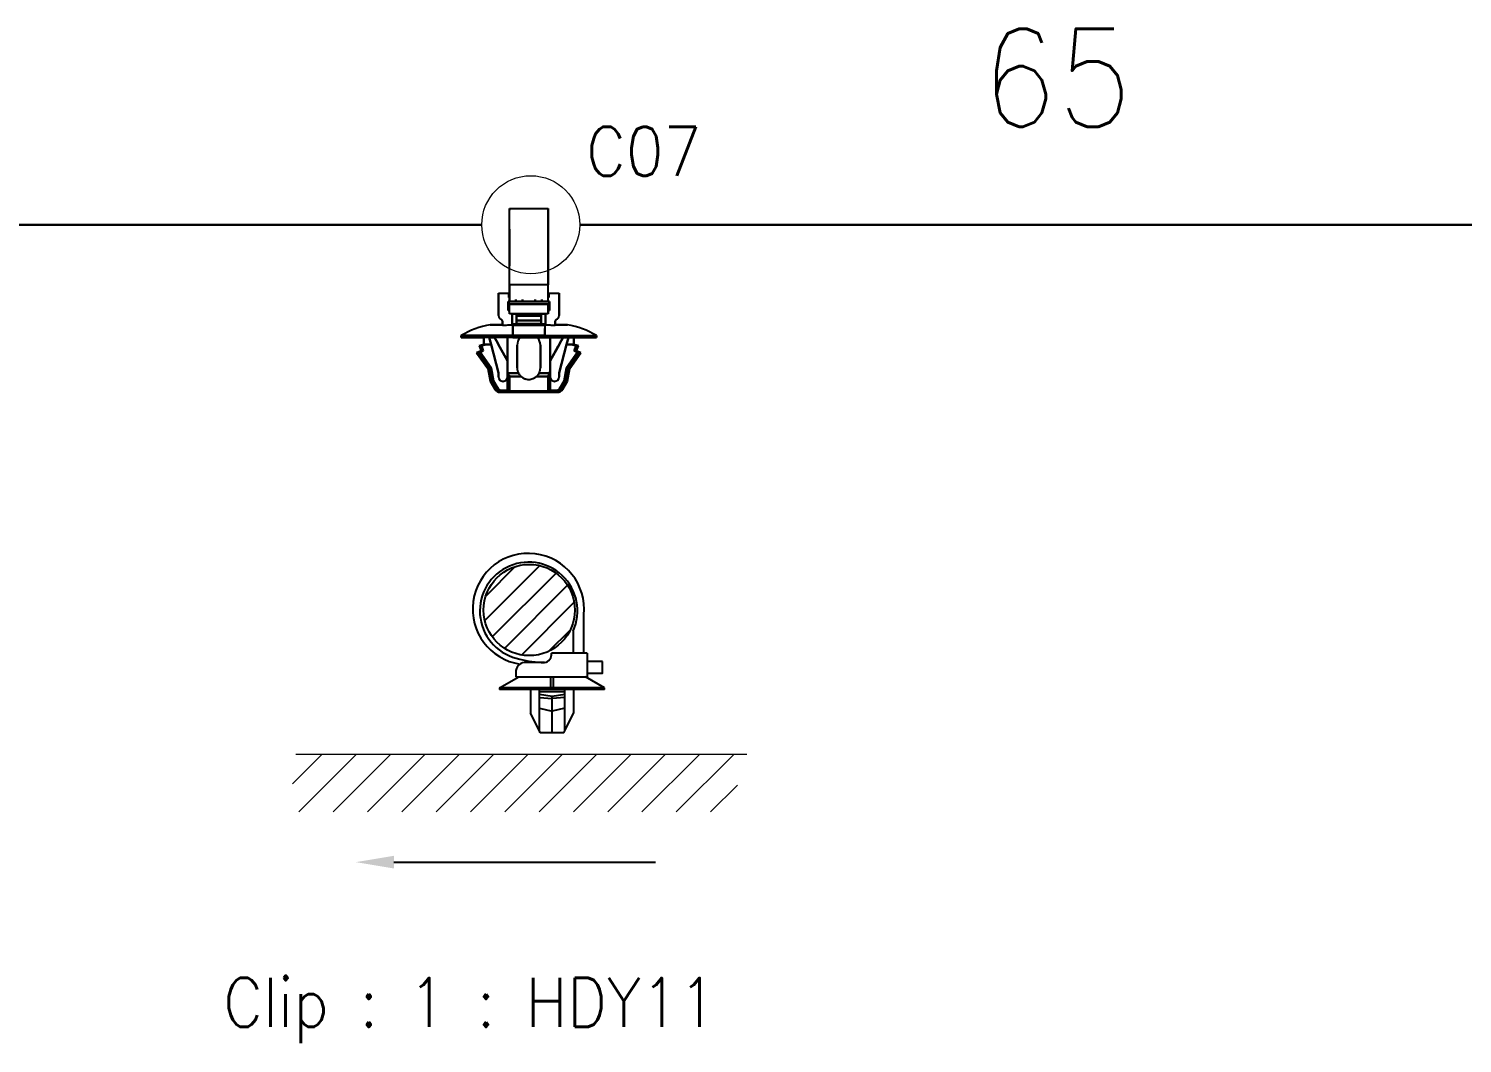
# Model space of a CAD drawing. Header units: inches. Extents: x 47316 to 59086, y 3141 to 11743.
# Drawn here: x 51299.3 to 51372.4, y 11174.6 to 11226.4 of the extents above; entities that cross this region are included whole.
import ezdxf

# ---------------------------------------------------------------- set-up
doc = ezdxf.new("R2010")
doc.units = ezdxf.units.IN
doc.header["$MEASUREMENT"] = 0
doc.layers.add('at_Entity', color=1, linetype='Continuous')
doc.layers.add('图形层', color=7, linetype='Continuous')
doc.styles.get("Standard").update_dxf_attribs({"font": ''})
doc.styles.add('样式 100', font='SimSun.ttf', dxfattribs={"width": 0.7, "height": 3.5})
doc.styles.get('Standard').set_extended_font_data('SimSun')
doc.linetypes.add('_VH_FELT_TAPE', pattern='A,0.4,-0.7,["FELT",Standard,S=0.3,R=0,X=-0.5,Y=-0.15],-0.7', length=1.8)

msp = doc.modelspace()

# ---------------------------------------------------------------- hatches: boundary and pattern name
at = {"lineweight": -3, "ltscale": 10}
h = msp.add_hatch(dxfattribs=at)
h.set_pattern_fill('JIS_WOOD', color=0, scale=1.206571, angle=180, style=0)
h.set_pattern_definition([(45, (48875.9713, 11553.6688), (-0.6032854, 0.6032854), [])])
edge = h.paths.add_edge_path()
edge.add_ellipse((51324.816, 11196.721), major_axis=(2.328, 0), ratio=1, start_angle=0, end_angle=360)

# ---------------------------------------------------------------- linework, layer by layer
at = {"color": 1, "ltscale": 0.378893}
msp.add_line((51323.808, 11213.307), (51323.808, 11217.207), dxfattribs=at)
at = {"color": 1, "ltscale": 0.15}
for p, q in [((51323.808, 11217.207), (51325.779, 11217.207)), ((51325.779, 11213.307), (51323.808, 11213.307)), ((51325.779, 11213.307), (51323.808, 11213.307)), ((51323.808, 11212.325), (51325.779, 11212.325)), ((51325.779, 11212.325), (51323.808, 11212.325)), ((51325.779, 11211.833), (51323.808, 11211.833)), ((51325.779, 11211.833), (51323.808, 11211.833)), ((51323.808, 11207.876), (51325.779, 11207.876)), ((51325.779, 11207.876), (51323.808, 11207.876))]:
    msp.add_line(p, q, dxfattribs=at)
at = {"color": 1, "ltscale": 0.0272}
msp.add_line((51323.808, 11217.119), (51323.808, 11217.207), dxfattribs=at)
at = {"color": 1, "ltscale": 0.37888}
msp.add_line((51323.808, 11213.307), (51323.808, 11217.207), dxfattribs=at)
at = {"color": 1, "ltscale": 0.027199}
msp.add_line((51323.808, 11217.207), (51323.808, 11217.119), dxfattribs=at)
at = {"color": 1, "ltscale": 0.378897}
msp.add_line((51325.779, 11217.207), (51325.779, 11213.307), dxfattribs=at)
at = {"color": 1, "ltscale": 0.215019}
msp.add_line((51325.779, 11214.527), (51325.779, 11217.207), dxfattribs=at)
at = {"color": 1, "ltscale": 0.315749}
msp.add_line((51325.779, 11217.207), (51325.779, 11213.644), dxfattribs=at)
at = {"color": 1, "ltscale": 0.378905}
msp.add_line((51325.779, 11213.307), (51325.779, 11217.207), dxfattribs=at)
at = {"color": 1, "ltscale": 0.315758}
msp.add_line((51325.779, 11217.207), (51325.779, 11213.644), dxfattribs=at)
at = {"color": 1, "ltscale": 0.179182}
msp.add_line((51325.779, 11214.66), (51325.779, 11217.014), dxfattribs=at)
at = {"color": 142, "linetype": '_VH_FELT_TAPE', "lineweight": 30, "ltscale": 5}
for p, q in [((51322.395, 11216.371), (51233.946, 11216.371)), ((51375.229, 11216.371), (51327.395, 11216.371))]:
    msp.add_line(p, q, dxfattribs=at)
at = {"color": 1, "ltscale": 0.142589}
msp.add_line((51323.808, 11216.147), (51323.808, 11214.274), dxfattribs=at)
at = {"color": 1, "ltscale": 0.142593}
msp.add_line((51323.808, 11214.274), (51323.808, 11216.146), dxfattribs=at)
at = {"color": 1, "ltscale": 0.026669}
for p, q in [((51325.779, 11214.66), (51325.779, 11214.31)), ((51325.779, 11214.31), (51325.779, 11214.66)), ((51325.779, 11214.527), (51325.779, 11214.176))]:
    msp.add_line(p, q, dxfattribs=at)
at = {"color": 1, "ltscale": 0.108633}
msp.add_line((51325.779, 11212.883), (51325.779, 11214.31), dxfattribs=at)
at = {"color": 1, "ltscale": 0.076392}
msp.add_line((51325.779, 11213.307), (51325.779, 11214.31), dxfattribs=at)
at = {"color": 1, "ltscale": 0.098454}
msp.add_line((51325.779, 11212.883), (51325.779, 11214.176), dxfattribs=at)
at = {"color": 1, "ltscale": 0.057913}
msp.add_line((51325.779, 11212.883), (51325.779, 11213.644), dxfattribs=at)
at = {"color": 1, "ltscale": 0.039999}
for p, q in [((51323.25, 11212.883), (51323.776, 11212.883)), ((51323.25, 11212.883), (51323.776, 11212.883)), ((51325.812, 11212.883), (51326.337, 11212.883)), ((51325.812, 11212.883), (51326.337, 11212.883))]:
    msp.add_line(p, q, dxfattribs=at)
at = {"color": 1, "ltscale": 0.022501}
for p, q in [((51323.25, 11212.883), (51323.25, 11212.588)), ((51323.25, 11212.588), (51323.25, 11212.883)), ((51326.337, 11212.883), (51326.337, 11212.588)), ((51326.337, 11212.883), (51326.337, 11212.588))]:
    msp.add_line(p, q, dxfattribs=at)
at = {"color": 1, "ltscale": 0.0175}
for p, q in [((51323.776, 11212.883), (51323.776, 11212.653)), ((51323.776, 11212.653), (51323.776, 11212.883)), ((51325.812, 11212.883), (51325.812, 11212.653)), ((51325.812, 11212.883), (51325.812, 11212.653)), ((51325.812, 11212.653), (51325.812, 11212.883))]:
    msp.add_line(p, q, dxfattribs=at)
at = {"color": 1, "ltscale": 0.002499}
for p, q in [((51323.776, 11212.883), (51323.808, 11212.883)), ((51323.808, 11212.653), (51323.776, 11212.653)), ((51323.776, 11212.653), (51323.808, 11212.653)), ((51325.779, 11212.883), (51325.812, 11212.883)), ((51325.812, 11212.653), (51325.779, 11212.653)), ((51325.779, 11212.653), (51325.812, 11212.653)), ((51323.743, 11212.456), (51323.776, 11212.456)), ((51323.776, 11212.456), (51323.743, 11212.456)), ((51323.776, 11212.456), (51323.743, 11212.456)), ((51323.808, 11212.03), (51323.776, 11212.03)), ((51323.776, 11212.03), (51323.808, 11212.03)), ((51323.808, 11212.03), (51323.776, 11212.03)), ((51325.812, 11212.03), (51325.779, 11212.03)), ((51325.779, 11212.03), (51325.812, 11212.03)), ((51325.812, 11212.03), (51325.779, 11212.03)), ((51325.844, 11212.456), (51325.812, 11212.456)), ((51325.844, 11212.456), (51325.812, 11212.456))]:
    msp.add_line(p, q, dxfattribs=at)
at = {"color": 1, "ltscale": 2.6e-05}
for p, q in [((51323.776, 11212.883), (51323.776, 11212.883)), ((51325.812, 11212.883), (51325.812, 11212.883))]:
    msp.add_line(p, q, dxfattribs=at)
at = {"color": 1, "ltscale": 0.0644}
for p, q in [((51323.808, 11213.307), (51323.808, 11212.461)), ((51323.808, 11212.461), (51323.808, 11213.307)), ((51325.779, 11212.461), (51325.779, 11213.307)), ((51325.779, 11212.461), (51325.779, 11213.307))]:
    msp.add_line(p, q, dxfattribs=at)
at = {"color": 1, "ltscale": 0.025}
for p, q in [((51326.337, 11212.555), (51326.337, 11212.883)), ((51324.137, 11212.461), (51324.465, 11212.461)), ((51324.137, 11212.461), (51324.465, 11212.461)), ((51325.122, 11212.461), (51325.45, 11212.461)), ((51325.122, 11212.461), (51325.45, 11212.461)), ((51325.122, 11212.456), (51325.45, 11212.456))]:
    msp.add_line(p, q, dxfattribs=at)
at = {"color": 1, "ltscale": 0.064999}
for p, q in [((51323.25, 11212.588), (51323.25, 11211.734)), ((51323.25, 11211.734), (51323.25, 11212.588)), ((51326.337, 11212.588), (51326.337, 11211.734)), ((51326.337, 11212.588), (51326.337, 11211.734))]:
    msp.add_line(p, q, dxfattribs=at)
at = {"color": 1, "ltscale": 0.035001}
for p, q in [((51323.743, 11211.997), (51323.743, 11212.456)), ((51323.743, 11211.997), (51323.743, 11212.456)), ((51323.743, 11212.456), (51323.743, 11211.997)), ((51325.844, 11212.456), (51325.844, 11211.997)), ((51325.844, 11211.997), (51325.844, 11212.456)), ((51325.614, 11210.618), (51325.614, 11211.077)), ((51325.614, 11210.618), (51325.614, 11211.077))]:
    msp.add_line(p, q, dxfattribs=at)
at = {"color": 1, "ltscale": 0.004999}
for p, q in [((51323.808, 11211.997), (51323.743, 11211.997)), ((51323.743, 11211.997), (51323.808, 11211.997)), ((51325.844, 11211.997), (51325.779, 11211.997)), ((51325.779, 11211.997), (51325.844, 11211.997))]:
    msp.add_line(p, q, dxfattribs=at)
at = {"color": 1, "ltscale": 0.032501}
for p, q in [((51323.776, 11212.456), (51323.776, 11212.03)), ((51323.776, 11212.03), (51323.776, 11212.456)), ((51325.812, 11212.456), (51325.812, 11212.03)), ((51325.812, 11212.456), (51325.812, 11212.03))]:
    msp.add_line(p, q, dxfattribs=at)
at = {"color": 1, "ltscale": 0.154999}
for p, q in [((51325.812, 11212.456), (51323.776, 11212.456)), ((51323.776, 11212.456), (51325.812, 11212.456))]:
    msp.add_line(p, q, dxfattribs=at)
at = {"color": 1, "ltscale": 0.0375}
for p, q in [((51323.808, 11211.833), (51323.808, 11212.325)), ((51323.808, 11211.833), (51323.808, 11212.325)), ((51325.779, 11212.325), (51325.779, 11211.833)), ((51325.779, 11211.833), (51325.779, 11212.325))]:
    msp.add_line(p, q, dxfattribs=at)
at = {"color": 1, "ltscale": 0.0075}
for p, q in [((51324.137, 11212.555), (51324.137, 11212.456)), ((51324.137, 11212.456), (51324.137, 11212.555)), ((51324.465, 11212.456), (51324.465, 11212.555)), ((51324.465, 11212.555), (51324.465, 11212.456)), ((51325.122, 11212.555), (51325.122, 11212.456)), ((51325.122, 11212.456), (51325.122, 11212.555)), ((51325.45, 11212.456), (51325.45, 11212.555)), ((51325.45, 11212.555), (51325.45, 11212.456)), ((51321.346, 11210.716), (51321.346, 11210.618)), ((51321.346, 11210.618), (51321.346, 11210.716)), ((51323.973, 11210.618), (51323.973, 11210.716)), ((51323.973, 11210.716), (51323.973, 11210.618)), ((51325.614, 11210.716), (51325.614, 11210.618)), ((51325.614, 11210.618), (51325.614, 11210.716)), ((51328.241, 11210.716), (51328.241, 11210.618)), ((51328.241, 11210.618), (51328.241, 11210.716)), ((51323.435, 11207.826), (51323.435, 11207.925)), ((51323.435, 11207.826), (51323.435, 11207.925)), ((51325.877, 11207.826), (51325.877, 11207.925)), ((51326.152, 11207.925), (51326.152, 11207.826)), ((51326.152, 11207.925), (51326.152, 11207.826))]:
    msp.add_line(p, q, dxfattribs=at)
at = {"color": 1, "ltscale": 0.000368}
msp.add_line((51324.137, 11212.461), (51324.137, 11212.456), dxfattribs=at)
at = {"color": 1, "ltscale": 0.023056}
msp.add_line((51324.162, 11212.456), (51324.465, 11212.456), dxfattribs=at)
at = {"color": 1, "ltscale": 0.000322}
msp.add_line((51325.122, 11212.456), (51325.122, 11212.461), dxfattribs=at)
at = {"color": 1, "ltscale": 0.002502}
msp.add_line((51325.779, 11211.997), (51325.779, 11212.03), dxfattribs=at)
at = {"color": 1, "ltscale": 0.021939}
msp.add_line((51325.812, 11212.456), (51325.812, 11212.168), dxfattribs=at)
at = {"color": 1, "ltscale": 0.010562}
msp.add_line((51325.812, 11212.03), (51325.812, 11212.168), dxfattribs=at)
at = {"color": 1, "ltscale": 0.000629}
msp.add_line((51325.836, 11212.456), (51325.844, 11212.456), dxfattribs=at)
at = {"color": 1, "ltscale": 0.0625}
msp.add_line((51326.337, 11211.734), (51326.337, 11212.555), dxfattribs=at)
at = {"color": 1, "ltscale": 0.047501}
for p, q in [((51323.447, 11211.274), (51322.823, 11211.274)), ((51322.823, 11211.274), (51323.447, 11211.274)), ((51326.764, 11211.274), (51326.14, 11211.274)), ((51326.14, 11211.274), (51326.764, 11211.274))]:
    msp.add_line(p, q, dxfattribs=at)
at = {"color": 1, "ltscale": 0.017476}
for p, q in [((51323.447, 11211.455), (51323.447, 11211.226)), ((51326.14, 11211.455), (51326.14, 11211.226))]:
    msp.add_line(p, q, dxfattribs=at)
at = {"color": 1, "ltscale": 0.017471}
for p, q in [((51323.447, 11211.226), (51323.447, 11211.455)), ((51326.14, 11211.226), (51326.14, 11211.455))]:
    msp.add_line(p, q, dxfattribs=at)
at = {"color": 1, "ltscale": 0.00369}
for p, q in [((51323.447, 11211.274), (51323.447, 11211.226)), ((51326.14, 11211.226), (51326.14, 11211.274))]:
    msp.add_line(p, q, dxfattribs=at)
at = {"color": 1, "ltscale": 0.040002}
for p, q in [((51323.94, 11211.307), (51323.94, 11211.833)), ((51323.94, 11211.307), (51323.94, 11211.833)), ((51323.94, 11211.833), (51323.94, 11211.307)), ((51325.647, 11211.833), (51325.647, 11211.307)), ((51325.647, 11211.307), (51325.647, 11211.833))]:
    msp.add_line(p, q, dxfattribs=at)
at = {"color": 1, "ltscale": 0.017502}
for p, q in [((51323.94, 11211.833), (51324.17, 11211.833)), ((51325.417, 11211.833), (51325.647, 11211.833))]:
    msp.add_line(p, q, dxfattribs=at)
at = {"color": 1, "ltscale": 0.129999}
for p, q in [((51325.647, 11211.307), (51323.94, 11211.307)), ((51323.94, 11211.307), (51325.647, 11211.307))]:
    msp.add_line(p, q, dxfattribs=at)
at = {"color": 1, "ltscale": 0.040569}
for p, q in [((51323.973, 11210.716), (51323.973, 11211.249)), ((51325.614, 11211.249), (51325.614, 11210.716))]:
    msp.add_line(p, q, dxfattribs=at)
at = {"color": 1, "ltscale": 0.125}
for p, q in [((51323.973, 11211.249), (51325.614, 11211.249)), ((51325.614, 11211.249), (51323.973, 11211.249)), ((51323.973, 11210.716), (51325.614, 11210.716)), ((51325.614, 11210.716), (51323.973, 11210.716)), ((51323.973, 11210.618), (51325.614, 11210.618)), ((51325.614, 11210.618), (51323.973, 11210.618))]:
    msp.add_line(p, q, dxfattribs=at)
at = {"color": 1, "ltscale": 0.040567}
for p, q in [((51323.973, 11211.249), (51323.973, 11210.716)), ((51325.614, 11211.249), (51325.614, 11210.716))]:
    msp.add_line(p, q, dxfattribs=at)
at = {"color": 1, "ltscale": 0.00087}
for p, q in [((51324.17, 11211.821), (51324.17, 11211.833)), ((51324.17, 11211.833), (51324.17, 11211.821)), ((51325.417, 11211.821), (51325.417, 11211.833)), ((51325.417, 11211.833), (51325.417, 11211.821))]:
    msp.add_line(p, q, dxfattribs=at)
at = {"color": 1, "ltscale": 0.095001}
for p, q in [((51325.417, 11211.821), (51324.17, 11211.821)), ((51324.17, 11211.821), (51325.417, 11211.821)), ((51325.417, 11211.723), (51324.17, 11211.723)), ((51324.17, 11211.723), (51325.417, 11211.723)), ((51324.17, 11211.489), (51325.417, 11211.489)), ((51325.417, 11211.489), (51324.17, 11211.489)), ((51324.17, 11211.326), (51325.417, 11211.326))]:
    msp.add_line(p, q, dxfattribs=at)
at = {"color": 1, "ltscale": 0.007443}
for p, q in [((51324.17, 11211.723), (51324.17, 11211.821)), ((51324.17, 11211.821), (51324.17, 11211.723)), ((51325.417, 11211.723), (51325.417, 11211.821)), ((51325.417, 11211.821), (51325.417, 11211.723))]:
    msp.add_line(p, q, dxfattribs=at)
at = {"color": 1, "ltscale": 0.017839}
for p, q in [((51324.17, 11211.489), (51324.17, 11211.723)), ((51324.17, 11211.723), (51324.17, 11211.489)), ((51325.417, 11211.489), (51325.417, 11211.723)), ((51325.417, 11211.723), (51325.417, 11211.489))]:
    msp.add_line(p, q, dxfattribs=at)
at = {"color": 1, "ltscale": 0.012407}
for p, q in [((51324.17, 11211.326), (51324.17, 11211.489)), ((51325.417, 11211.326), (51325.417, 11211.489))]:
    msp.add_line(p, q, dxfattribs=at)
at = {"color": 1, "ltscale": 0.013841}
for p, q in [((51324.17, 11211.489), (51324.17, 11211.307)), ((51325.417, 11211.307), (51325.417, 11211.489))]:
    msp.add_line(p, q, dxfattribs=at)
at = {"color": 1, "ltscale": 0.001447}
msp.add_line((51324.17, 11211.326), (51324.17, 11211.307), dxfattribs=at)
at = {"color": 1, "ltscale": 0.023952}
msp.add_line((51325.417, 11211.518), (51325.417, 11211.833), dxfattribs=at)
at = {"color": 1, "ltscale": 0.014789}
msp.add_line((51325.417, 11211.501), (51325.417, 11211.307), dxfattribs=at)
at = {"color": 1, "ltscale": 0.013786}
msp.add_line((51326.14, 11211.274), (51326.14, 11211.455), dxfattribs=at)
at = {"color": 1, "ltscale": 0.2}
for p, q in [((51321.346, 11210.716), (51323.973, 11210.716)), ((51323.973, 11210.716), (51321.346, 11210.716)), ((51323.973, 11210.618), (51321.346, 11210.618)), ((51323.973, 11210.618), (51321.346, 11210.618)), ((51325.614, 11210.716), (51328.241, 11210.716)), ((51325.614, 11210.716), (51328.241, 11210.716)), ((51325.614, 11210.618), (51328.241, 11210.618)), ((51328.241, 11210.618), (51325.614, 11210.618))]:
    msp.add_line(p, q, dxfattribs=at)
at = {"color": 1, "ltscale": 0.087396}
for p, q in [((51321.346, 11210.618), (51322.494, 11210.618)), ((51321.346, 11210.618), (51322.494, 11210.618)), ((51328.241, 11210.618), (51327.094, 11210.618))]:
    msp.add_line(p, q, dxfattribs=at)
at = {"color": 1, "ltscale": 0.027499}
for p, q in [((51322.495, 11210.256), (51322.495, 11210.618)), ((51322.495, 11210.618), (51322.495, 11210.256)), ((51327.092, 11210.256), (51327.092, 11210.618)), ((51327.092, 11210.618), (51327.092, 11210.256))]:
    msp.add_line(p, q, dxfattribs=at)
at = {"color": 1, "ltscale": 0.020602}
for p, q in [((51322.77, 11210.618), (51323.04, 11210.618)), ((51322.77, 11210.618), (51323.04, 11210.618)), ((51326.818, 11210.618), (51326.547, 11210.618))]:
    msp.add_line(p, q, dxfattribs=at)
at = {"color": 1, "ltscale": 0.028456}
for p, q in [((51322.866, 11210.256), (51322.77, 11210.618)), ((51322.77, 11210.618), (51322.866, 11210.256)), ((51326.721, 11210.256), (51326.818, 11210.618)), ((51326.818, 11210.618), (51326.721, 11210.256))]:
    msp.add_line(p, q, dxfattribs=at)
at = {"color": 1, "ltscale": 0.015242}
for p, q in [((51323.14, 11210.443), (51323.042, 11210.618)), ((51326.545, 11210.618), (51326.447, 11210.443))]:
    msp.add_line(p, q, dxfattribs=at)
at = {"color": 1, "ltscale": 0.015215}
msp.add_line((51323.042, 11210.618), (51323.14, 11210.444), dxfattribs=at)
at = {"color": 1, "ltscale": 0.02701}
msp.add_line((51323.14, 11210.444), (51323.315, 11210.135), dxfattribs=at)
at = {"color": 1, "ltscale": 0.026985}
for p, q in [((51323.315, 11210.135), (51323.14, 11210.443)), ((51326.447, 11210.443), (51326.272, 11210.135))]:
    msp.add_line(p, q, dxfattribs=at)
at = {"color": 1, "ltscale": 0.089999}
for p, q in [((51323.71, 11209.435), (51323.71, 11210.618)), ((51323.71, 11210.618), (51323.71, 11209.435)), ((51325.877, 11210.618), (51325.877, 11209.435)), ((51325.877, 11209.435), (51325.877, 11210.618))]:
    msp.add_line(p, q, dxfattribs=at)
at = {"color": 1, "ltscale": 0.02751}
msp.add_line((51323.973, 11210.716), (51323.973, 11211.077), dxfattribs=at)
msp.add_line((51323.973, 11210.716), (51323.973, 11211.077), dxfattribs=at)
at = {"color": 1, "ltscale": 0.02697}
msp.add_line((51326.272, 11210.135), (51326.446, 11210.443), dxfattribs=at)
at = {"color": 1, "ltscale": 0.015289}
msp.add_line((51326.446, 11210.443), (51326.545, 11210.618), dxfattribs=at)
at = {"color": 1, "ltscale": 0.020749}
msp.add_line((51326.545, 11210.618), (51326.818, 11210.618), dxfattribs=at)
at = {"color": 1, "ltscale": 0.0875}
for p, q in [((51327.092, 11210.618), (51328.241, 11210.618)), ((51324.202, 11210.223), (51324.202, 11209.074)), ((51324.202, 11209.074), (51324.202, 11210.223)), ((51324.202, 11209.074), (51324.202, 11210.223)), ((51325.385, 11209.074), (51325.385, 11210.223)), ((51325.385, 11210.223), (51325.385, 11209.074))]:
    msp.add_line(p, q, dxfattribs=at)
at = {"color": 1, "ltscale": 0.019025}
msp.add_line((51322.364, 11209.944), (51322.134, 11209.846), dxfattribs=at)
at = {"color": 1, "ltscale": 0.006177}
msp.add_line((51322.215, 11209.846), (51322.134, 11209.846), dxfattribs=at)
at = {"color": 1, "ltscale": 0.006165}
for p, q in [((51322.134, 11209.846), (51322.215, 11209.846)), ((51322.709, 11209.041), (51322.79, 11209.041)), ((51322.709, 11209.041), (51322.79, 11209.041))]:
    msp.add_line(p, q, dxfattribs=at)
at = {"color": 1, "ltscale": 0.075271}
for p, q in [((51322.134, 11209.846), (51322.709, 11209.041)), ((51322.79, 11209.041), (51322.215, 11209.846)), ((51327.372, 11209.846), (51326.798, 11209.041)), ((51326.798, 11209.041), (51327.372, 11209.846)), ((51326.879, 11209.041), (51327.453, 11209.846))]:
    msp.add_line(p, q, dxfattribs=at)
at = {"color": 1, "ltscale": 0.075264}
msp.add_line((51322.79, 11209.041), (51322.215, 11209.846), dxfattribs=at)
at = {"color": 1, "ltscale": 0.018174}
msp.add_line((51322.495, 11210.256), (51322.265, 11210.191), dxfattribs=at)
at = {"color": 1, "ltscale": 0.000925}
msp.add_line((51322.265, 11210.191), (51322.277, 11210.191), dxfattribs=at)
at = {"color": 1, "ltscale": 0.020195}
for p, q in [((51322.265, 11210.191), (51322.364, 11209.944)), ((51322.376, 11210.191), (51322.474, 11209.944)), ((51322.474, 11209.944), (51322.376, 11210.191)), ((51327.211, 11210.191), (51327.113, 11209.944)), ((51327.113, 11209.944), (51327.211, 11210.191)), ((51327.223, 11209.944), (51327.322, 11210.191))]:
    msp.add_line(p, q, dxfattribs=at)
at = {"color": 1, "ltscale": 0.000912}
for p, q in [((51322.277, 11210.191), (51322.265, 11210.191)), ((51327.223, 11209.944), (51327.211, 11209.944))]:
    msp.add_line(p, q, dxfattribs=at)
at = {"color": 1, "ltscale": 0.002823}
msp.add_line((51322.277, 11210.191), (51322.314, 11210.191), dxfattribs=at)
at = {"color": 1, "ltscale": 0.00282}
for p, q in [((51322.314, 11210.191), (51322.277, 11210.191)), ((51327.211, 11209.944), (51327.174, 11209.944))]:
    msp.add_line(p, q, dxfattribs=at)
at = {"color": 1, "ltscale": 0.013619}
for p, q in [((51322.474, 11209.944), (51322.31, 11209.874)), ((51322.31, 11209.874), (51322.474, 11209.944)), ((51327.113, 11209.944), (51327.277, 11209.874)), ((51327.277, 11209.874), (51327.113, 11209.944))]:
    msp.add_line(p, q, dxfattribs=at)
at = {"color": 1, "ltscale": 0.074459}
for p, q in [((51322.31, 11209.874), (51322.879, 11209.078)), ((51322.879, 11209.078), (51322.31, 11209.874)), ((51327.277, 11209.874), (51326.709, 11209.078)), ((51326.709, 11209.078), (51327.277, 11209.874))]:
    msp.add_line(p, q, dxfattribs=at)
at = {"color": 1, "ltscale": 0.004681}
for p, q in [((51322.314, 11210.191), (51322.376, 11210.191)), ((51322.376, 11210.191), (51322.314, 11210.191))]:
    msp.add_line(p, q, dxfattribs=at)
at = {"color": 1, "ltscale": 0.000327}
msp.add_line((51322.368, 11209.944), (51322.364, 11209.944), dxfattribs=at)
at = {"color": 1, "ltscale": 0.008441}
for p, q in [((51322.364, 11209.944), (51322.474, 11209.944)), ((51322.495, 11210.256), (51322.606, 11210.256)), ((51322.606, 11210.256), (51322.495, 11210.256))]:
    msp.add_line(p, q, dxfattribs=at)
at = {"color": 1, "ltscale": 0.008429}
for p, q in [((51322.474, 11209.944), (51322.364, 11209.944)), ((51327.211, 11210.191), (51327.322, 11210.191))]:
    msp.add_line(p, q, dxfattribs=at)
at = {"color": 1, "ltscale": 0.00033}
for p, q in [((51322.364, 11209.944), (51322.368, 11209.944)), ((51322.499, 11210.256), (51322.495, 11210.256)), ((51327.092, 11210.256), (51327.088, 11210.256))]:
    msp.add_line(p, q, dxfattribs=at)
at = {"color": 1, "ltscale": 0.001593}
msp.add_line((51322.389, 11209.944), (51322.368, 11209.944), dxfattribs=at)
at = {"color": 1, "ltscale": 0.003809}
msp.add_line((51322.368, 11209.944), (51322.418, 11209.944), dxfattribs=at)
at = {"color": 1, "ltscale": 0.018199}
for p, q in [((51322.606, 11210.256), (51322.376, 11210.191)), ((51322.376, 11210.191), (51322.606, 11210.256)), ((51326.981, 11210.256), (51327.211, 11210.191)), ((51327.211, 11210.191), (51326.981, 11210.256))]:
    msp.add_line(p, q, dxfattribs=at)
at = {"color": 1, "ltscale": 0.004291}
msp.add_line((51322.418, 11209.944), (51322.474, 11209.944), dxfattribs=at)
at = {"color": 1, "ltscale": 0.008432}
msp.add_line((51322.606, 11210.256), (51322.495, 11210.256), dxfattribs=at)
at = {"color": 1, "ltscale": 0.000342}
for p, q in [((51322.495, 11210.256), (51322.499, 11210.256)), ((51327.088, 11210.256), (51327.092, 11210.256))]:
    msp.add_line(p, q, dxfattribs=at)
at = {"color": 1, "ltscale": 0.000286}
for p, q in [((51322.496, 11210.255), (51322.499, 11210.256)), ((51322.499, 11210.256), (51322.496, 11210.255))]:
    msp.add_line(p, q, dxfattribs=at)
at = {"color": 1, "ltscale": 0.002209}
msp.add_line((51322.528, 11210.256), (51322.499, 11210.256), dxfattribs=at)
at = {"color": 1, "ltscale": 0.003674}
for p, q in [((51322.499, 11210.256), (51322.548, 11210.256)), ((51327.039, 11210.256), (51327.088, 11210.256))]:
    msp.add_line(p, q, dxfattribs=at)
at = {"color": 1, "ltscale": 0.00434}
msp.add_line((51322.548, 11210.256), (51322.605, 11210.256), dxfattribs=at)
at = {"color": 1, "ltscale": 0.019785}
for p, q in [((51322.866, 11210.256), (51322.606, 11210.256)), ((51322.606, 11210.256), (51322.866, 11210.256)), ((51326.721, 11210.256), (51326.981, 11210.256)), ((51326.981, 11210.256), (51326.721, 11210.256))]:
    msp.add_line(p, q, dxfattribs=at)
at = {"color": 1, "ltscale": 0.11383}
for p, q in [((51323.25, 11208.811), (51322.866, 11210.256)), ((51322.866, 11210.256), (51323.25, 11208.811)), ((51326.337, 11208.811), (51326.721, 11210.256)), ((51326.721, 11210.256), (51326.337, 11208.811))]:
    msp.add_line(p, q, dxfattribs=at)
at = {"color": 1, "ltscale": 0.064963}
msp.add_line((51323.29, 11210.178), (51323.71, 11209.435), dxfattribs=at)
at = {"color": 1, "ltscale": 0.061156}
for p, q in [((51323.71, 11209.435), (51323.315, 11210.135)), ((51326.272, 11210.135), (51325.877, 11209.435))]:
    msp.add_line(p, q, dxfattribs=at)
at = {"color": 1, "ltscale": 0.061161}
msp.add_line((51323.315, 11210.135), (51323.71, 11209.435), dxfattribs=at)
at = {"color": 1, "ltscale": 0.065039}
msp.add_line((51325.877, 11209.435), (51326.297, 11210.179), dxfattribs=at)
at = {"color": 1, "ltscale": 0.06116}
msp.add_line((51325.877, 11209.435), (51326.272, 11210.135), dxfattribs=at)
at = {"color": 1, "ltscale": 0.040697}
msp.add_line((51325.877, 11209.558), (51325.877, 11210.092), dxfattribs=at)
at = {"color": 1, "ltscale": 0.040701}
msp.add_line((51325.877, 11210.092), (51325.877, 11209.558), dxfattribs=at)
at = {"color": 1, "ltscale": 0.006299}
msp.add_line((51326.981, 11210.256), (51327.064, 11210.256), dxfattribs=at)
at = {"color": 1, "ltscale": 0.006305}
msp.add_line((51327.064, 11210.256), (51326.981, 11210.256), dxfattribs=at)
at = {"color": 1, "ltscale": 0.00329}
msp.add_line((51326.996, 11210.256), (51327.039, 11210.256), dxfattribs=at)
at = {"color": 1, "ltscale": 0.006641}
msp.add_line((51327.092, 11210.256), (51327.005, 11210.256), dxfattribs=at)
at = {"color": 1, "ltscale": 0.001825}
msp.add_line((51327.088, 11210.256), (51327.064, 11210.256), dxfattribs=at)
at = {"color": 1, "ltscale": 0.002142}
msp.add_line((51327.064, 11210.256), (51327.092, 11210.256), dxfattribs=at)
at = {"color": 1, "ltscale": 0.002136}
msp.add_line((51327.092, 11210.256), (51327.064, 11210.256), dxfattribs=at)
at = {"color": 1, "ltscale": 0.018183}
msp.add_line((51327.322, 11210.191), (51327.092, 11210.256), dxfattribs=at)
at = {"color": 1, "ltscale": 0.004715}
msp.add_line((51327.113, 11209.944), (51327.175, 11209.944), dxfattribs=at)
at = {"color": 1, "ltscale": 0.004687}
msp.add_line((51327.174, 11209.944), (51327.113, 11209.944), dxfattribs=at)
at = {"color": 1, "ltscale": 0.002832}
msp.add_line((51327.175, 11209.944), (51327.212, 11209.944), dxfattribs=at)
at = {"color": 1, "ltscale": 0.002869}
msp.add_line((51327.181, 11209.944), (51327.219, 11209.944), dxfattribs=at)
at = {"color": 1, "ltscale": 0.002856}
msp.add_line((51327.219, 11209.944), (51327.182, 11209.944), dxfattribs=at)
at = {"color": 1, "ltscale": 0.008438}
msp.add_line((51327.322, 11210.191), (51327.211, 11210.191), dxfattribs=at)
at = {"color": 1, "ltscale": 0.0009}
msp.add_line((51327.212, 11209.944), (51327.224, 11209.944), dxfattribs=at)
at = {"color": 1, "ltscale": 0.019}
msp.add_line((51327.453, 11209.846), (51327.224, 11209.944), dxfattribs=at)
at = {"color": 1, "ltscale": 0.002185}
msp.add_line((51327.267, 11210.191), (51327.296, 11210.191), dxfattribs=at)
at = {"color": 1, "ltscale": 0.005222}
msp.add_line((51327.441, 11209.846), (51327.372, 11209.846), dxfattribs=at)
at = {"color": 1, "ltscale": 0.005249}
msp.add_line((51327.441, 11209.846), (51327.372, 11209.846), dxfattribs=at)
at = {"color": 1, "ltscale": 0.000903}
msp.add_line((51327.453, 11209.846), (51327.441, 11209.846), dxfattribs=at)
at = {"color": 1, "ltscale": 0.000916}
msp.add_line((51327.453, 11209.846), (51327.441, 11209.846), dxfattribs=at)
at = {"color": 1, "ltscale": 4.3e-05}
msp.add_line((51327.453, 11209.846), (51327.453, 11209.846), dxfattribs=at)
at = {"color": 1, "ltscale": 4.9e-05}
msp.add_line((51327.453, 11209.846), (51327.453, 11209.846), dxfattribs=at)
at = {"color": 1, "ltscale": 0.05076}
for p, q in [((51322.709, 11209.041), (51322.824, 11208.385)), ((51326.764, 11208.385), (51326.879, 11209.041))]:
    msp.add_line(p, q, dxfattribs=at)
at = {"color": 1, "ltscale": 0.050769}
msp.add_line((51322.907, 11208.385), (51322.79, 11209.041), dxfattribs=at)
at = {"color": 1, "ltscale": 0.002621}
for p, q in [((51322.824, 11209.055), (51322.792, 11209.042)), ((51322.792, 11209.042), (51322.824, 11209.055)), ((51326.795, 11209.042), (51326.763, 11209.055)), ((51326.763, 11209.055), (51326.795, 11209.042))]:
    msp.add_line(p, q, dxfattribs=at)
at = {"color": 1, "ltscale": 0.050773}
for p, q in [((51322.907, 11208.385), (51322.792, 11209.042)), ((51326.795, 11209.042), (51326.68, 11208.385)), ((51326.68, 11208.385), (51326.795, 11209.042))]:
    msp.add_line(p, q, dxfattribs=at)
at = {"color": 1, "ltscale": 0.000205}
for p, q in [((51322.826, 11209.056), (51322.824, 11209.055)), ((51322.824, 11209.055), (51322.826, 11209.056)), ((51326.763, 11209.055), (51326.761, 11209.056)), ((51326.761, 11209.056), (51326.763, 11209.055))]:
    msp.add_line(p, q, dxfattribs=at)
at = {"color": 1, "ltscale": 0.004321}
for p, q in [((51322.879, 11209.078), (51322.826, 11209.056)), ((51322.826, 11209.056), (51322.879, 11209.078)), ((51326.761, 11209.056), (51326.709, 11209.078)), ((51326.709, 11209.078), (51326.761, 11209.056))]:
    msp.add_line(p, q, dxfattribs=at)
at = {"color": 1, "ltscale": 0.051095}
for p, q in [((51322.879, 11209.078), (51322.994, 11208.417)), ((51322.994, 11208.417), (51322.879, 11209.078)), ((51326.709, 11209.078), (51326.593, 11208.417)), ((51326.593, 11208.417), (51326.709, 11209.078))]:
    msp.add_line(p, q, dxfattribs=at)
at = {"color": 1, "ltscale": 0.039936}
for p, q in [((51323.71, 11208.911), (51323.71, 11209.435)), ((51323.71, 11209.435), (51323.71, 11208.911)), ((51325.877, 11209.435), (51325.877, 11208.911)), ((51325.877, 11208.911), (51325.877, 11209.435))]:
    msp.add_line(p, q, dxfattribs=at)
at = {"color": 1, "ltscale": 0.048712}
msp.add_line((51325.877, 11208.796), (51325.877, 11209.435), dxfattribs=at)
at = {"color": 1, "ltscale": 0.006168}
for p, q in [((51326.798, 11209.041), (51326.879, 11209.041)), ((51326.879, 11209.041), (51326.798, 11209.041))]:
    msp.add_line(p, q, dxfattribs=at)
at = {"color": 1, "ltscale": 0.006219}
msp.add_line((51322.905, 11208.385), (51322.824, 11208.385), dxfattribs=at)
at = {"color": 1, "ltscale": 0.006223}
for p, q in [((51322.824, 11208.385), (51322.905, 11208.385)), ((51326.764, 11208.385), (51326.682, 11208.385)), ((51326.764, 11208.385), (51326.682, 11208.385))]:
    msp.add_line(p, q, dxfattribs=at)
at = {"color": 1, "ltscale": 0.034946}
for p, q in [((51322.824, 11208.385), (51323.056, 11207.989)), ((51326.531, 11207.989), (51326.764, 11208.385))]:
    msp.add_line(p, q, dxfattribs=at)
at = {"color": 1, "ltscale": 0.000128}
for p, q in [((51322.905, 11208.385), (51322.907, 11208.385)), ((51322.907, 11208.385), (51322.905, 11208.385)), ((51326.68, 11208.385), (51326.682, 11208.385))]:
    msp.add_line(p, q, dxfattribs=at)
at = {"color": 1, "ltscale": 0.034208}
for p, q in [((51323.133, 11207.997), (51322.905, 11208.385)), ((51326.454, 11207.997), (51326.682, 11208.385))]:
    msp.add_line(p, q, dxfattribs=at)
at = {"color": 1, "ltscale": 0.002806}
for p, q in [((51322.941, 11208.398), (51322.907, 11208.385)), ((51326.68, 11208.385), (51326.646, 11208.398))]:
    msp.add_line(p, q, dxfattribs=at)
at = {"color": 1, "ltscale": 0.00266}
for p, q in [((51322.907, 11208.385), (51322.94, 11208.397)), ((51326.647, 11208.397), (51326.68, 11208.385))]:
    msp.add_line(p, q, dxfattribs=at)
at = {"color": 1, "ltscale": 0.034163}
for p, q in [((51323.133, 11207.997), (51322.907, 11208.385)), ((51326.68, 11208.385), (51326.454, 11207.997))]:
    msp.add_line(p, q, dxfattribs=at)
at = {"color": 1, "ltscale": 0.004276}
for p, q in [((51322.994, 11208.417), (51322.941, 11208.398)), ((51322.942, 11208.397), (51322.994, 11208.417)), ((51326.646, 11208.398), (51326.593, 11208.417)), ((51326.593, 11208.417), (51326.646, 11208.397))]:
    msp.add_line(p, q, dxfattribs=at)
at = {"color": 1, "ltscale": 0.0329}
for p, q in [((51322.994, 11208.417), (51323.213, 11208.044)), ((51323.213, 11208.044), (51322.994, 11208.417)), ((51326.593, 11208.417), (51326.374, 11208.044)), ((51326.374, 11208.044), (51326.593, 11208.417))]:
    msp.add_line(p, q, dxfattribs=at)
at = {"color": 1, "ltscale": 0.014999}
for p, q in [((51323.25, 11208.614), (51323.25, 11208.811)), ((51323.25, 11208.614), (51323.25, 11208.811)), ((51323.25, 11208.811), (51323.25, 11208.614)), ((51326.337, 11208.614), (51326.337, 11208.811)), ((51326.337, 11208.811), (51326.337, 11208.614))]:
    msp.add_line(p, q, dxfattribs=at)
at = {"color": 1, "ltscale": 0.082565}
for p, q in [((51323.71, 11208.911), (51323.71, 11207.826)), ((51323.71, 11207.826), (51323.71, 11208.911)), ((51325.877, 11207.826), (51325.877, 11208.911)), ((51325.877, 11208.911), (51325.877, 11207.826))]:
    msp.add_line(p, q, dxfattribs=at)
at = {"color": 1, "ltscale": 0.041339}
for p, q in [((51324.27, 11208.8), (51323.727, 11208.8)), ((51323.727, 11208.8), (51324.27, 11208.8)), ((51325.86, 11208.8), (51325.317, 11208.8)), ((51325.317, 11208.8), (51325.86, 11208.8))]:
    msp.add_line(p, q, dxfattribs=at)
at = {"color": 1, "ltscale": 0.002635}
for p, q in [((51323.727, 11208.8), (51323.739, 11208.768)), ((51325.848, 11208.768), (51325.86, 11208.8))]:
    msp.add_line(p, q, dxfattribs=at)
at = {"color": 1, "ltscale": 0.002634}
for p, q in [((51323.739, 11208.768), (51323.727, 11208.8)), ((51325.86, 11208.8), (51325.848, 11208.768))]:
    msp.add_line(p, q, dxfattribs=at)
at = {"color": 1, "ltscale": 0.057954}
for p, q in [((51323.808, 11207.876), (51323.808, 11208.637)), ((51323.808, 11208.637), (51323.808, 11207.876)), ((51325.779, 11208.637), (51325.779, 11207.876)), ((51325.779, 11207.876), (51325.779, 11208.637))]:
    msp.add_line(p, q, dxfattribs=at)
at = {"color": 1, "ltscale": 0.044711}
for p, q in [((51323.808, 11208.637), (51324.396, 11208.637)), ((51324.396, 11208.637), (51323.808, 11208.637)), ((51325.191, 11208.637), (51325.779, 11208.637)), ((51325.779, 11208.637), (51325.191, 11208.637))]:
    msp.add_line(p, q, dxfattribs=at)
at = {"color": 1, "ltscale": 0.000598}
msp.add_line((51324.396, 11208.637), (51324.39, 11208.642), dxfattribs=at)
at = {"color": 1}
for p, q in [((51324.396, 11208.637), (51324.513, 11208.554)), ((51324.513, 11208.554), (51324.58, 11208.523)), ((51325.007, 11208.523), (51325.074, 11208.554)), ((51325.074, 11208.554), (51325.191, 11208.637)), ((51323.133, 11207.997), (51323.189, 11207.926)), ((51323.133, 11207.997), (51323.177, 11207.938)), ((51323.177, 11207.938), (51323.233, 11207.89)), ((51323.189, 11207.926), (51323.261, 11207.872)), ((51323.233, 11207.89), (51323.313, 11207.848)), ((51323.261, 11207.872), (51323.345, 11207.838)), ((51323.313, 11207.848), (51323.435, 11207.826)), ((51323.345, 11207.838), (51323.435, 11207.826)), ((51326.152, 11207.826), (51326.242, 11207.838)), ((51326.152, 11207.826), (51326.241, 11207.838)), ((51326.241, 11207.838), (51326.324, 11207.871)), ((51326.242, 11207.838), (51326.327, 11207.873)), ((51326.324, 11207.871), (51326.384, 11207.912)), ((51326.327, 11207.873), (51326.399, 11207.926)), ((51326.384, 11207.912), (51326.454, 11207.997)), ((51326.399, 11207.926), (51326.454, 11207.997))]:
    msp.add_line(p, q, dxfattribs=at)
at = {"color": 1, "ltscale": 0.001863}
msp.add_line((51325.209, 11208.653), (51325.191, 11208.637), dxfattribs=at)
at = {"color": 1, "ltscale": 0.000505}
msp.add_line((51325.191, 11208.637), (51325.196, 11208.641), dxfattribs=at)
at = {"color": 1, "ltscale": 0.008279}
msp.add_line((51325.877, 11208.687), (51325.877, 11208.796), dxfattribs=at)
at = {"color": 1, "ltscale": 0.005516}
msp.add_line((51325.877, 11208.614), (51325.877, 11208.687), dxfattribs=at)
at = {"color": 1, "ltscale": 0.052501}
msp.add_line((51325.877, 11207.925), (51325.877, 11208.614), dxfattribs=at)
at = {"color": 1, "ltscale": 0.00587}
msp.add_line((51323.056, 11207.988), (51323.133, 11207.997), dxfattribs=at)
at = {"color": 1, "ltscale": 0.005865}
for p, q in [((51323.133, 11207.997), (51323.057, 11207.988)), ((51326.531, 11207.988), (51326.454, 11207.997))]:
    msp.add_line(p, q, dxfattribs=at)
at = {"color": 1, "ltscale": 0.007092}
for p, q in [((51323.133, 11207.997), (51323.213, 11208.044)), ((51323.213, 11208.044), (51323.133, 11207.997)), ((51326.374, 11208.044), (51326.454, 11207.997)), ((51326.454, 11207.997), (51326.374, 11208.044))]:
    msp.add_line(p, q, dxfattribs=at)
at = {"color": 1, "ltscale": 0.007248}
msp.add_line((51323.435, 11207.826), (51323.34, 11207.826), dxfattribs=at)
at = {"color": 1, "ltscale": 0.001605}
msp.add_line((51323.366, 11207.826), (51323.345, 11207.826), dxfattribs=at)
at = {"color": 1, "ltscale": 0.006183}
msp.add_line((51323.354, 11207.826), (51323.435, 11207.826), dxfattribs=at)
at = {"color": 1, "ltscale": 0.004422}
msp.add_line((51323.435, 11207.826), (51323.377, 11207.826), dxfattribs=at)
at = {"color": 1, "ltscale": 0.012915}
msp.add_line((51323.377, 11207.826), (51323.546, 11207.826), dxfattribs=at)
at = {"color": 1, "ltscale": 0.020941}
for p, q in [((51323.435, 11207.925), (51323.71, 11207.925)), ((51323.71, 11207.925), (51323.435, 11207.925)), ((51323.435, 11207.826), (51323.71, 11207.826)), ((51323.71, 11207.826), (51323.435, 11207.826)), ((51326.152, 11207.925), (51325.877, 11207.925)), ((51325.877, 11207.925), (51326.152, 11207.925)), ((51325.877, 11207.826), (51326.152, 11207.826)), ((51326.152, 11207.826), (51325.877, 11207.826))]:
    msp.add_line(p, q, dxfattribs=at)
at = {"color": 1, "ltscale": 0.012512}
for p, q in [((51323.546, 11207.826), (51323.711, 11207.826)), ((51325.876, 11207.826), (51326.041, 11207.826))]:
    msp.add_line(p, q, dxfattribs=at)
at = {"color": 1, "ltscale": 0.000995}
for p, q in [((51323.71, 11207.826), (51323.723, 11207.826)), ((51323.723, 11207.826), (51323.71, 11207.826)), ((51325.864, 11207.826), (51325.877, 11207.826)), ((51325.877, 11207.826), (51325.864, 11207.826))]:
    msp.add_line(p, q, dxfattribs=at)
at = {"color": 1, "ltscale": 0.000399}
msp.add_line((51323.727, 11207.827), (51323.722, 11207.826), dxfattribs=at)
at = {"color": 1, "ltscale": 0.163214}
msp.add_line((51323.722, 11207.826), (51325.865, 11207.826), dxfattribs=at)
at = {"color": 1, "ltscale": 0.163013}
msp.add_line((51325.864, 11207.826), (51323.723, 11207.826), dxfattribs=at)
at = {"color": 1, "ltscale": 0.015717}
msp.add_line((51326.247, 11207.826), (51326.041, 11207.826), dxfattribs=at)
at = {"color": 1, "ltscale": 0.015729}
msp.add_line((51326.041, 11207.826), (51326.247, 11207.826), dxfattribs=at)
at = {"color": 1, "ltscale": 0.005864}
msp.add_line((51326.531, 11207.988), (51326.454, 11207.997), dxfattribs=at)
at = {"color": 0, "lineweight": -3}
for p, q in [((51327.597, 11194.519), (51327.597, 11196.472)), ((51327.059, 11195.646), (51327.059, 11194.519)), ((51327.771, 11194.519), (51325.955, 11194.519)), ((51324.14, 11193.644), (51324.14, 11193.309)), ((51325.589, 11194.04), (51324.649, 11194.04))]:
    msp.add_line(p, q, dxfattribs=at)
at = {"color": 1, "lineweight": 0}
for p, q in [((51312.743, 11187.859, 0), (51314.234, 11189.35, 0)), ((51312.913, 11189.364), (51335.919, 11189.364)), ((51313.057, 11186.422, 0), (51315.985, 11189.35, 0)), ((51314.808, 11186.422, 0), (51317.736, 11189.35, 0)), ((51316.559, 11186.422, 0), (51319.488, 11189.35, 0)), ((51318.31, 11186.422, 0), (51321.239, 11189.35, 0)), ((51320.061, 11186.422, 0), (51322.99, 11189.35, 0)), ((51321.813, 11186.422, 0), (51324.741, 11189.35, 0)), ((51323.564, 11186.422, 0), (51326.492, 11189.35, 0)), ((51325.315, 11186.422, 0), (51328.243, 11189.35, 0)), ((51327.066, 11186.422, 0), (51329.995, 11189.35, 0)), ((51328.817, 11186.422, 0), (51331.746, 11189.35, 0)), ((51330.568, 11186.422, 0), (51333.497, 11189.35, 0)), ((51332.319, 11186.422, 0), (51335.248, 11189.35, 0)), ((51334.071, 11186.422, 0), (51335.432, 11187.783, 0))]:
    msp.add_line(p, q, dxfattribs=at)
at = {"color": 1, "lineweight": -3}
msp.add_line((51317.915, 11183.862), (51331.254, 11183.862), dxfattribs=at)
at = {"color": 0, "lineweight": -3}
msp.add_lwpolyline([(51328.554, 11194.097), (51327.771, 11194.097), (51327.771, 11193.492), (51328.554, 11193.492)], close=True, dxfattribs=at)
at = {"color": 40, "linetype": 'Continuous', "lineweight": 15}
msp.add_circle((51324.895, 11216.371), 2.5, dxfattribs=at)
at = {"color": 0, "lineweight": -3, "ltscale": 10}
msp.add_circle((51324.816, 11196.721), 2.328, dxfattribs=at)
at = {"color": 1}
for centre, radius, start, end in [((51323.571, 11207.059), 4.281, 100.06433, 121.32658), ((51323.571, 11207.059), 4.281, 100.06433, 121.32658), ((51323.447, 11211.734), 0.197, 179.99999, 250.52878), ((51323.447, 11211.734), 0.197, 179.99938, 250.52933), ((51323.348, 11211.455), 0.0989, 42.26917, 70.45689), ((51323.348, 11211.455), 0.0994, 0.31556, 70.21322), ((51323.349, 11211.455), 0.0986, 0.01905, 70.50932), ((51323.957, 11205.514), 5.734, 92.4656, 95.09803), ((51324.082, 11203.701), 7.551, 92.82582, 94.82483), ((51323.972, 11205.22), 6.029, 89.99372, 92.48929), ((51324.002, 11203.544), 7.704, 90.21741, 92.17036), ((51325.585, 11203.544), 7.704, 87.82965, 89.78259), ((51325.615, 11205.219), 6.03, 87.51085, 90.00611), ((51325.585, 11203.544), 7.704, 87.82965, 89.78259), ((51325.63, 11205.515), 5.734, 84.90179, 87.53454), ((51325.505, 11203.701), 7.551, 85.17517, 87.17418), ((51326.239, 11211.455), 0.0994, 109.78678, 179.68444), ((51326.238, 11211.455), 0.0986, 109.49027, 179.98054), ((51326.239, 11211.455), 0.0993, 109.54466, 122.95746), ((51326.14, 11211.734), 0.197, 289.47067, 0.00063), ((51326.14, 11211.734), 0.197, 289.47122, 0), ((51326.14, 11211.734), 0.197, 289.47059, 0.00055), ((51326.016, 11207.059), 4.281, 58.67343, 79.93567), ((51324.802, 11210.22), 0.6, 138.48521, 179.67294), ((51324.793, 11210.224), 0.591, 138.19182, 180.02562), ((51324.792, 11210.224), 0.59, 138.15455, 162.29646), ((51324.794, 11210.224), 0.591, 359.97561, 41.81866), ((51324.785, 11210.22), 0.6, 0.32706, 41.51479), ((51324.79, 11210.223), 0.595, 0.04843, 17.91343), ((51322.203, 11210.003), 0.158, 274.38921, 288.61835), ((51322.202, 11210.006), 0.161, 274.44161, 288.47785), ((51322.113, 11210.328), 0.495, 286.48269, 293.44544), ((51322.105, 11210.35), 0.519, 286.64102, 293.28495), ((51327.482, 11210.351), 0.519, 246.71641, 253.36569), ((51327.474, 11210.327), 0.494, 246.54772, 253.54197), ((51327.385, 11210.004), 0.159, 251.36901, 265.48204), ((51327.385, 11210.005), 0.16, 251.51628, 265.58003), ((51324.794, 11209.074), 0.591, 180.00045, 207.5793), ((51324.794, 11209.074), 0.591, 180.00023, 194.48357), ((51324.798, 11209.075), 0.595, 180.04823, 194.60816), ((51324.798, 11209.077), 0.596, 180.2495, 207.60295), ((51324.798, 11209.075), 0.596, 180.05597, 195.26814), ((51324.794, 11209.074), 0.591, 332.42069, 359.99956), ((51324.789, 11209.077), 0.596, 332.39705, 359.7505), ((51324.789, 11209.075), 0.595, 345.60919, 359.95117), ((51323.48, 11208.614), 0.23, 180.00789, 359.99211), ((51323.48, 11208.615), 0.23, 180.02454, 359.97546), ((51324.081, 11208.911), 0.371, 179.96208, 197.25188), ((51324.063, 11208.907), 0.353, 179.46073, 197.63345), ((51324.377, 11209.033), 0.691, 202.56691, 207.34235), ((51324.383, 11209.035), 0.697, 202.54644, 207.2781), ((51324.705, 11209.206), 1.062, 207.48589, 212.39785), ((51324.689, 11209.197), 1.043, 207.54216, 212.44811), ((51324.8, 11209.076), 0.597, 207.42513, 217.04797), ((51324.796, 11209.076), 0.594, 207.62657, 217.31194), ((51324.794, 11209.075), 0.592, 217.29702, 227.66623), ((51324.778, 11209.059), 0.569, 217.02723, 227.80148), ((51324.796, 11209.081), 0.598, 228.00076, 248.90155), ((51324.794, 11209.075), 0.592, 245.83724, 254.99704), ((51324.794, 11209.074), 0.591, 246.53322, 253.48916), ((51324.794, 11209.083), 0.6, 249.09881, 269.93401), ((51324.796, 11209.074), 0.591, 248.64582, 269.78798), ((51324.791, 11209.074), 0.591, 270.21203, 291.35418), ((51324.793, 11209.083), 0.6, 270.06564, 290.89906), ((51324.793, 11209.075), 0.592, 286.43481, 299.93114), ((51324.791, 11209.081), 0.598, 291.09952, 312.00448), ((51324.809, 11209.059), 0.569, 312.19852, 322.97278), ((51324.793, 11209.075), 0.592, 312.33376, 322.70297), ((51324.787, 11209.076), 0.597, 322.95203, 332.57487), ((51324.791, 11209.076), 0.594, 322.68806, 332.37343), ((51324.882, 11209.206), 1.062, 327.60181, 332.51439), ((51324.899, 11209.197), 1.043, 327.55164, 332.45804), ((51325.204, 11209.035), 0.697, 332.72272, 337.4531), ((51325.21, 11209.033), 0.691, 332.65799, 337.43288), ((51325.506, 11208.911), 0.371, 342.74813, 0.03792), ((51325.524, 11208.907), 0.353, 342.36347, 0.54301), ((51326.107, 11208.614), 0.23, 180.00789, 359.99211), ((51326.107, 11208.615), 0.23, 180.02454, 359.97546), ((51323.343, 11208.162), 0.335, 211.1525, 269.34265), ((51323.503, 11208.232), 0.345, 212.9072, 223.70291), ((51323.411, 11208.161), 0.229, 210.52892, 226.96533), ((51323.422, 11208.173), 0.245, 226.97644, 242.3479), ((51323.411, 11208.159), 0.228, 226.60635, 243.18927), ((51323.43, 11208.189), 0.264, 242.37989, 256.69587), ((51323.426, 11208.176), 0.25, 241.83953, 256.76125), ((51323.434, 11208.205), 0.28, 256.64603, 270.12295), ((51323.448, 11208.338), 0.413, 259.0695, 268.20905), ((51323.721, 11207.874), 0.0476, 272.66673, 292.2213), ((51323.721, 11207.874), 0.0479, 272.87695, 292.27225), ((51323.69, 11207.955), 0.134, 291.18182, 300.79787), ((51323.691, 11207.955), 0.134, 291.02989, 300.68309), ((51323.589, 11208.122), 0.33, 301.05122, 311.70229), ((51323.583, 11208.131), 0.34, 301.1803, 311.50628), ((51325.998, 11208.122), 0.329, 228.30511, 238.9783), ((51326.004, 11208.13), 0.34, 228.46706, 238.80891), ((51325.897, 11207.955), 0.134, 239.20529, 248.81672), ((51325.896, 11207.955), 0.134, 239.32222, 248.9686), ((51325.868, 11207.874), 0.0481, 245.4196, 266.57636), ((51325.869, 11207.875), 0.0486, 245.41089, 266.316), ((51325.866, 11207.874), 0.0476, 247.77675, 267.33301), ((51325.867, 11207.874), 0.0479, 247.7243, 267.12035), ((51326.14, 11208.338), 0.413, 271.76822, 280.88392), ((51326.153, 11208.205), 0.281, 269.88103, 283.31213), ((51326.161, 11208.176), 0.25, 283.24655, 298.15961), ((51326.157, 11208.189), 0.264, 283.26413, 297.58592), ((51326.244, 11208.162), 0.335, 270.65733, 328.8491), ((51326.176, 11208.159), 0.228, 296.81547, 313.34667), ((51326.165, 11208.173), 0.246, 297.61613, 312.98085), ((51326.083, 11208.233), 0.346, 316.29414, 327.05461), ((51326.176, 11208.161), 0.229, 312.99511, 329.46634)]:
    msp.add_arc(centre, radius, start, end, dxfattribs=at)
at = {"color": 0, "lineweight": -3}
for centre, radius, start, end in [((51325.523, 11194.47), 0.435, 278.80174, 6.51882), ((51324.609, 11193.566), 0.476, 85.11571, 170.5428), ((51325.753, 11199.596), 5.559, 255.21728, 268.31312)]:
    msp.add_arc(centre, radius, start, end, dxfattribs=at)
at = {"color": 1, "lineweight": -3}
msp.add_solid([(51317.915, 11183.537), (51315.965, 11183.862), (51317.915, 11184.187)], dxfattribs=at)
at = {"layer": 'at_Entity', "color": 0, "lineweight": -3}
for p, q in [((51323.306, 11192.759), (51324.285, 11193.309)), ((51325.906, 11193.309), (51325.906, 11192.659)), ((51326.056, 11192.659), (51326.056, 11193.309)), ((51328.657, 11192.759), (51327.678, 11193.309)), ((51328.657, 11192.759), (51323.306, 11192.759)), ((51323.306, 11192.759), (51323.306, 11192.659)), ((51328.657, 11192.659), (51323.306, 11192.659)), ((51324.881, 11192.663), (51324.881, 11191.463)), ((51325.331, 11190.563), (51325.331, 11192.659)), ((51325.331, 11192.563), (51326.632, 11192.563)), ((51325.981, 11192.313), (51325.331, 11192.413)), ((51325.331, 11192.263), (51325.981, 11192.213)), ((51326.632, 11192.413), (51325.981, 11192.313)), ((51325.981, 11190.463), (51325.981, 11192.313)), ((51326.632, 11192.263), (51325.981, 11192.213)), ((51326.632, 11190.563), (51326.632, 11192.659)), ((51327.081, 11192.663), (51327.081, 11191.463)), ((51328.657, 11192.659), (51328.657, 11192.759)), ((51325.331, 11190.563), (51324.881, 11191.463)), ((51325.331, 11191.713), (51325.981, 11191.563)), ((51326.632, 11191.713), (51325.981, 11191.563)), ((51326.632, 11190.563), (51327.081, 11191.463)), ((51325.381, 11190.463), (51325.331, 11190.563)), ((51326.581, 11190.463), (51325.381, 11190.463)), ((51326.581, 11190.463), (51326.632, 11190.563))]:
    msp.add_line(p, q, dxfattribs=at)
at = {"layer": '图形层', "color": 0, "lineweight": -3}
for p in [(51327.771, 11194.519), (51324.14, 11193.309)]:
    msp.add_line(p, (51327.771, 11193.309), dxfattribs=at)
for centre, radius, start, end in [((51324.771, 11196.77), 2.841, 353.98173, 261.3506), ((51324.788, 11196.671), 2.491, 335.70249, 259.51078)]:
    msp.add_arc(centre, radius, start, end, dxfattribs=at)

# ---------------------------------------------------------------- texts
at = {"color": 7, "linetype": '_VH_FELT_TAPE', "lineweight": 18, "ltscale": 5, "insert": (51347.883, 11226.371), "char_height": 5, "width": 8.57143, "attachment_point": 1, "style": '样式 100'}
msp.add_mtext('\\Fromans.shx;\\W0.9000000000;\\T1.0000000000;\\o\\l65', dxfattribs=at)
at = {"color": 21, "linetype": 'Continuous', "lineweight": 15, "insert": (51327.717, 11221.371), "char_height": 2.5, "width": 6.53571, "attachment_point": 1, "style": '样式 100'}
msp.add_mtext('\\Fromans.shx;\\W0.9000000000;\\T1.0000000000;\\o\\lC07', dxfattribs=at)
at = {"color": 42, "linetype": 'Continuous', "lineweight": 15, "insert": (51309.207, 11177.955), "char_height": 2.5, "width": 30.10714, "attachment_point": 1, "style": '样式 100'}
msp.add_mtext('\\Fromans.shx;\\W0.9000000000;\\T1.0000000000;\\o\\lClip : 1 : HDY11', dxfattribs=at)

doc.saveas('drawing.dxf')
